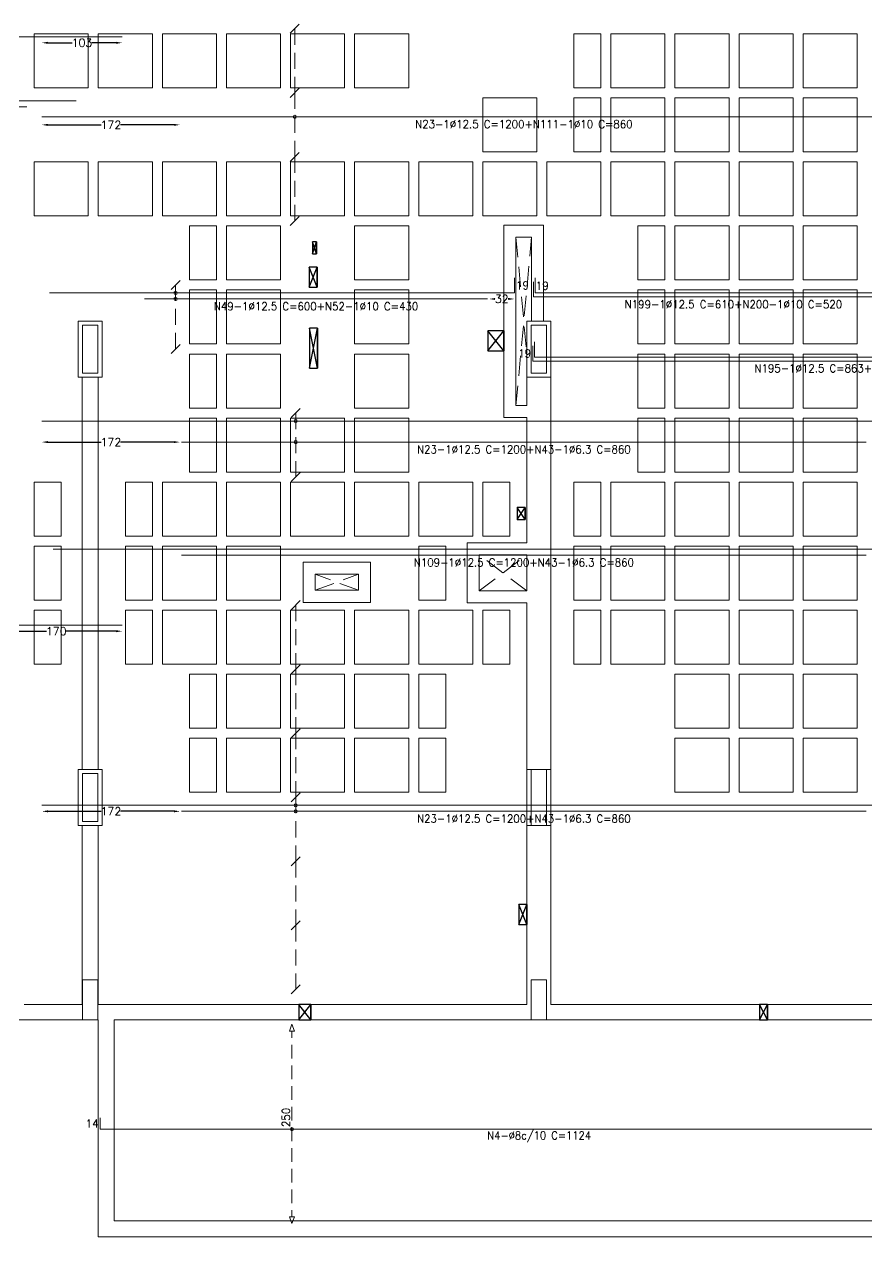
# Model space of a CAD drawing. Header units: millimetres. Extents: x -32 to 332, y -138 to 116.
# Drawn here: x 71.39 to 92.42, y 38.46 to 68.75 of the extents above; entities that cross this region are included whole.
import ezdxf
from ezdxf.enums import TextEntityAlignment as Align

# ---------------------------------------------------------------- set-up
doc = ezdxf.new("R2010")
doc.units = ezdxf.units.MM
doc.linetypes.add('TRAZO_HUECO', pattern=[0.75, 0.5, -0.25])
doc.layers.add('A-COT-01', color=9, linetype='Continuous')
doc.layers.add('FURAÇÃO', color=8, linetype='Continuous')
for name, color, linetype, lineweight in [('ARR_L_I_IG_DIST', 8, 'Continuous', 0), ('ARR_L_I_IG_LINHA', 2, 'Continuous', 0), ('ARR_L_I_IG_MARCA', 2, 'Continuous', 9), ('ARR_L_I_POSICAO', 4, 'Continuous', 9), ('ARR_LONG_INF', 6, 'Continuous', 15), ('ARR_LONG_INF_TXT', 1, 'Continuous', 9), ('LJ_NERV_RETI', 8, 'Continuous', 9), ('LJ_SIMB_ABER', 8, 'Continuous', 0), ('PILAR_CONCRETO', 8, 'Continuous', 0), ('PILAR_CONCRETO_APOIADO', 8, 'Continuous', 0), ('VIG_FACES', 8, 'Continuous', 0)]:
    doc.layers.add(name, color=color, linetype=linetype, lineweight=lineweight)
doc.styles.add('CYPETXT_0.3_romans', font='romans.shx', dxfattribs={"height": 0.2})
doc.styles.add('CYPETXT_romans', font='romans.shx', dxfattribs={"height": 0.2})
doc.dimstyles.new('cype_arrow', dxfattribs={"dimtxt": 0.18, "dimasz": 0.15, "dimexe": 0.075, "dimexo": 0.075, "dimgap": 0, "dimtad": 0, "dimdec": 4, "dimzin": 0, "dimdsep": 46, "dimtxsty": 'CYPETXT_0.3_romans', "dimcen": 0.09, "dimadec": 0, "dimazin": 0, "dimtfac": 1, "dimtdec": 4, "dimtofl": 0, "dimtmove": 2, "dimatfit": 3, "dimfxl": 1, "dimtolj": 1, "dimtzin": 0, "dimarcsym": 0})

# ---------------------------------------------------------------- blocks, each defined once
blk = doc.blocks.new('Forma 2PvtoTipo')
at = {"layer": 'FURAÇÃO', "color": 8}
for points in [[(484.752, 64.098), (484.852, 64.098), (484.852, 64.398), (484.752, 64.398), (484.752, 64.098), (484.852, 64.398), (484.852, 64.098), (484.752, 64.398)], [(484.666, 63.26), (484.866, 63.26), (484.866, 63.76), (484.666, 63.76), (484.666, 63.26), (484.866, 63.76), (484.866, 63.26), (484.666, 63.76)], [(484.676, 61.237), (484.876, 61.237), (484.876, 62.237), (484.676, 62.237), (484.676, 61.237), (484.876, 62.237), (484.876, 61.237), (484.676, 62.237)], [(489.133, 61.673), (489.533, 61.673), (489.533, 62.173), (489.133, 62.173), (489.133, 61.673), (489.533, 62.173), (489.533, 61.673), (489.133, 62.173)], [(489.863, 57.461), (490.063, 57.461), (490.063, 57.761), (489.863, 57.761), (489.863, 57.461), (490.063, 57.761), (490.063, 57.461), (489.863, 57.761)], [(489.903, 47.338), (490.103, 47.338), (490.103, 47.838), (489.903, 47.838), (489.903, 47.338), (490.103, 47.838), (490.103, 47.338), (489.903, 47.838)], [(484.407, 44.96), (484.707, 44.96), (484.707, 45.34), (484.407, 45.34), (484.407, 44.96), (484.707, 45.34), (484.707, 44.96), (484.407, 45.34)], [(484.407, 44.96), (484.707, 44.96), (484.707, 45.339), (484.407, 45.34), (484.407, 44.96), (484.707, 45.339), (484.707, 44.96), (484.407, 45.34)], [(495.914, 44.96), (496.114, 44.96), (496.114, 45.339), (495.914, 45.34), (495.914, 44.96), (496.114, 45.339), (496.114, 44.96), (495.914, 45.34)]]:
    blk.add_lwpolyline(points, dxfattribs=at)
at = {"layer": 'LJ_NERV_RETI', "color": 8}
for points in [[(479.154, 68.243), (479.154, 69.593), (477.804, 69.593), (477.804, 68.243)], [(480.754, 68.243), (480.754, 69.593), (479.404, 69.593), (479.404, 68.243)], [(482.354, 68.243), (482.354, 69.593), (481.004, 69.593), (481.004, 68.243)], [(483.954, 68.243), (483.954, 69.593), (482.604, 69.593), (482.604, 68.243)], [(485.554, 68.243), (485.554, 69.593), (484.204, 69.593), (484.204, 68.243)], [(487.154, 68.243), (487.154, 69.593), (485.804, 69.593), (485.804, 68.243)], [(491.954, 68.243), (491.954, 69.593), (491.279, 69.593), (491.279, 68.243)], [(493.554, 68.243), (493.554, 69.593), (492.204, 69.593), (492.204, 68.243)], [(495.154, 68.243), (495.154, 69.593), (493.804, 69.593), (493.804, 68.243)], [(496.754, 68.243), (496.754, 69.593), (495.404, 69.593), (495.404, 68.243)], [(498.354, 68.243), (498.354, 69.593), (497.004, 69.593), (497.004, 68.243)], [(490.354, 66.643), (490.354, 67.993), (489.004, 67.993), (489.004, 66.643)], [(491.954, 66.643), (491.954, 67.993), (491.279, 67.993), (491.279, 66.643)], [(493.554, 66.643), (493.554, 67.993), (492.204, 67.993), (492.204, 66.643)], [(495.154, 66.643), (495.154, 67.993), (493.804, 67.993), (493.804, 66.643)], [(496.754, 66.643), (496.754, 67.993), (495.404, 67.993), (495.404, 66.643)], [(498.354, 66.643), (498.354, 67.993), (497.004, 67.993), (497.004, 66.643)], [(479.154, 65.043), (479.154, 66.393), (477.804, 66.393), (477.804, 65.043)], [(480.754, 65.043), (480.754, 66.393), (479.404, 66.393), (479.404, 65.043)], [(482.354, 65.043), (482.354, 66.393), (481.004, 66.393), (481.004, 65.043)], [(483.954, 65.043), (483.954, 66.393), (482.604, 66.393), (482.604, 65.043)], [(485.554, 65.043), (485.554, 66.393), (484.204, 66.393), (484.204, 65.043)], [(487.154, 65.043), (487.154, 66.393), (485.804, 66.393), (485.804, 65.043)], [(488.754, 65.043), (488.754, 66.393), (487.404, 66.393), (487.404, 65.043)], [(490.354, 65.043), (490.354, 66.393), (489.004, 66.393), (489.004, 65.043)], [(491.954, 65.043), (491.954, 66.393), (490.604, 66.393), (490.604, 65.043)], [(493.554, 65.043), (493.554, 66.393), (492.204, 66.393), (492.204, 65.043)], [(495.154, 65.043), (495.154, 66.393), (493.804, 66.393), (493.804, 65.043)], [(496.754, 65.043), (496.754, 66.393), (495.404, 66.393), (495.404, 65.043)], [(498.354, 65.043), (498.354, 66.393), (497.004, 66.393), (497.004, 65.043)], [(482.354, 63.443), (482.354, 64.793), (481.679, 64.793), (481.679, 63.443)], [(483.954, 63.443), (483.954, 64.793), (482.604, 64.793), (482.604, 63.443)], [(487.154, 63.443), (487.154, 64.793), (485.804, 64.793), (485.804, 63.443)], [(493.554, 63.443), (493.554, 64.793), (492.879, 64.793), (492.879, 63.443)], [(495.154, 63.443), (495.154, 64.793), (493.804, 64.793), (493.804, 63.443)], [(496.754, 63.443), (496.754, 64.793), (495.404, 64.793), (495.404, 63.443)], [(498.354, 63.443), (498.354, 64.793), (497.004, 64.793), (497.004, 63.443)], [(482.354, 61.843), (482.354, 63.193), (481.679, 63.193), (481.679, 61.843)], [(483.954, 61.843), (483.954, 63.193), (482.604, 63.193), (482.604, 61.843)], [(487.154, 61.843), (487.154, 63.193), (485.804, 63.193), (485.804, 61.843)], [(493.554, 61.843), (493.554, 63.193), (492.879, 63.193), (492.879, 61.843)], [(495.154, 61.843), (495.154, 63.193), (493.804, 63.193), (493.804, 61.843)], [(496.754, 61.843), (496.754, 63.193), (495.404, 63.193), (495.404, 61.843)], [(498.354, 61.843), (498.354, 63.193), (497.004, 63.193), (497.004, 61.843)], [(482.354, 60.243), (482.354, 61.593), (481.679, 61.593), (481.679, 60.243)], [(483.954, 60.243), (483.954, 61.593), (482.604, 61.593), (482.604, 60.243)], [(487.154, 60.243), (487.154, 61.593), (485.804, 61.593), (485.804, 60.243)], [(493.554, 60.243), (493.554, 61.593), (492.879, 61.593), (492.879, 60.243)], [(495.154, 60.243), (495.154, 61.593), (493.804, 61.593), (493.804, 60.243)], [(496.754, 60.243), (496.754, 61.593), (495.404, 61.593), (495.404, 60.243)], [(498.354, 60.243), (498.354, 61.593), (497.004, 61.593), (497.004, 60.243)], [(482.354, 58.643), (482.354, 59.993), (481.679, 59.993), (481.679, 58.643)], [(483.954, 58.643), (483.954, 59.993), (482.604, 59.993), (482.604, 58.643)], [(485.554, 58.643), (485.554, 59.993), (484.204, 59.993), (484.204, 58.643)], [(487.154, 58.643), (487.154, 59.993), (485.804, 59.993), (485.804, 58.643)], [(493.554, 58.643), (493.554, 59.993), (492.879, 59.993), (492.879, 58.643)], [(495.154, 58.643), (495.154, 59.993), (493.804, 59.993), (493.804, 58.643)], [(496.754, 58.643), (496.754, 59.993), (495.404, 59.993), (495.404, 58.643)], [(498.354, 58.643), (498.354, 59.993), (497.004, 59.993), (497.004, 58.643)], [(478.479, 57.043), (478.479, 58.393), (477.804, 58.393), (477.804, 57.043)], [(480.754, 57.043), (480.754, 58.393), (480.079, 58.393), (480.079, 57.043)], [(482.354, 57.043), (482.354, 58.393), (481.004, 58.393), (481.004, 57.043)], [(483.954, 57.043), (483.954, 58.393), (482.604, 58.393), (482.604, 57.043)], [(485.554, 57.043), (485.554, 58.393), (484.204, 58.393), (484.204, 57.043)], [(487.154, 57.043), (487.154, 58.393), (485.804, 58.393), (485.804, 57.043)], [(488.754, 57.043), (488.754, 58.393), (487.404, 58.393), (487.404, 57.043)], [(489.679, 57.043), (489.679, 58.393), (489.004, 58.393), (489.004, 57.043)], [(491.954, 57.043), (491.954, 58.393), (491.279, 58.393), (491.279, 57.043)], [(493.554, 57.043), (493.554, 58.393), (492.204, 58.393), (492.204, 57.043)], [(495.154, 57.043), (495.154, 58.393), (493.804, 58.393), (493.804, 57.043)], [(496.754, 57.043), (496.754, 58.393), (495.404, 58.393), (495.404, 57.043)], [(498.354, 57.043), (498.354, 58.393), (497.004, 58.393), (497.004, 57.043)], [(478.479, 55.443), (478.479, 56.793), (477.804, 56.793), (477.804, 55.443)], [(480.754, 55.443), (480.754, 56.793), (480.079, 56.793), (480.079, 55.443)], [(482.354, 55.443), (482.354, 56.793), (481.004, 56.793), (481.004, 55.443)], [(483.954, 55.443), (483.954, 56.793), (482.604, 56.793), (482.604, 55.443)], [(488.079, 55.443), (488.079, 56.793), (487.404, 56.793), (487.404, 55.443)], [(491.954, 55.443), (491.954, 56.793), (491.279, 56.793), (491.279, 55.443)], [(493.554, 55.443), (493.554, 56.793), (492.204, 56.793), (492.204, 55.443)], [(495.154, 55.443), (495.154, 56.793), (493.804, 56.793), (493.804, 55.443)], [(496.754, 55.443), (496.754, 56.793), (495.404, 56.793), (495.404, 55.443)], [(498.354, 55.443), (498.354, 56.793), (497.004, 56.793), (497.004, 55.443)], [(478.479, 53.843), (478.479, 55.193), (477.804, 55.193), (477.804, 53.843)], [(480.754, 53.843), (480.754, 55.193), (480.079, 55.193), (480.079, 53.843)], [(482.354, 53.843), (482.354, 55.193), (481.004, 55.193), (481.004, 53.843)], [(483.954, 53.843), (483.954, 55.193), (482.604, 55.193), (482.604, 53.843)], [(485.554, 53.843), (485.554, 55.193), (484.204, 55.193), (484.204, 53.843)], [(487.154, 53.843), (487.154, 55.193), (485.804, 55.193), (485.804, 53.843)], [(488.754, 53.843), (488.754, 55.193), (487.404, 55.193), (487.404, 53.843)], [(489.679, 53.843), (489.679, 55.193), (489.004, 55.193), (489.004, 53.843)], [(491.954, 53.843), (491.954, 55.193), (491.279, 55.193), (491.279, 53.843)], [(493.554, 53.843), (493.554, 55.193), (492.204, 55.193), (492.204, 53.843)], [(495.154, 53.843), (495.154, 55.193), (493.804, 55.193), (493.804, 53.843)], [(496.754, 53.843), (496.754, 55.193), (495.404, 55.193), (495.404, 53.843)], [(498.354, 53.843), (498.354, 55.193), (497.004, 55.193), (497.004, 53.843)], [(482.354, 52.243), (482.354, 53.593), (481.679, 53.593), (481.679, 52.243)], [(483.954, 52.243), (483.954, 53.593), (482.604, 53.593), (482.604, 52.243)], [(485.554, 52.243), (485.554, 53.593), (484.204, 53.593), (484.204, 52.243)], [(487.154, 52.243), (487.154, 53.593), (485.804, 53.593), (485.804, 52.243)], [(488.079, 52.243), (488.079, 53.593), (487.404, 53.593), (487.404, 52.243)], [(495.154, 52.243), (495.154, 53.593), (493.804, 53.593), (493.804, 52.243)], [(496.754, 52.243), (496.754, 53.593), (495.404, 53.593), (495.404, 52.243)], [(498.354, 52.243), (498.354, 53.593), (497.004, 53.593), (497.004, 52.243)], [(482.354, 50.643), (482.354, 51.993), (481.679, 51.993), (481.679, 50.643)], [(483.954, 50.643), (483.954, 51.993), (482.604, 51.993), (482.604, 50.643)], [(485.554, 50.643), (485.554, 51.993), (484.204, 51.993), (484.204, 50.643)], [(487.154, 50.643), (487.154, 51.993), (485.804, 51.993), (485.804, 50.643)], [(488.079, 50.643), (488.079, 51.993), (487.404, 51.993), (487.404, 50.643)], [(495.154, 50.643), (495.154, 51.993), (493.804, 51.993), (493.804, 50.643)], [(496.754, 50.643), (496.754, 51.993), (495.404, 51.993), (495.404, 50.643)], [(498.354, 50.643), (498.354, 51.993), (497.004, 51.993), (497.004, 50.643)]]:
    blk.add_lwpolyline(points, close=True, dxfattribs=at)
at = {"layer": 'LJ_SIMB_ABER', "color": 8, "linetype": 'TRAZO_HUECO'}
for p, q in [((489.833, 60.304), (490.223, 64.514)), ((489.833, 64.514), (490.103, 61.598)), ((490.103, 55.674), (488.918, 56.574)), ((488.918, 55.674), (490.103, 56.574)), ((485.903, 55.689), (484.818, 56.089)), ((484.818, 55.689), (485.903, 56.089))]:
    blk.add_line(p, q, dxfattribs=at)
at = {"layer": 'PILAR_CONCRETO', "color": 8}
for points in [[(478.903, 61.011), (479.503, 61.011), (479.503, 62.411), (478.903, 62.411), (478.903, 61.011)], [(490.103, 61.011), (490.703, 61.011), (490.703, 62.411), (490.103, 62.411), (490.103, 61.011)], [(479.013, 61.111), (479.393, 61.111), (479.393, 62.311), (479.013, 62.311), (479.013, 61.111)], [(490.213, 61.111), (490.593, 61.111), (490.593, 62.311), (490.213, 62.311), (490.213, 61.111)], [(478.903, 49.81), (479.503, 49.81), (479.503, 51.21), (478.903, 51.21), (478.903, 49.81)], [(490.103, 49.81), (490.703, 49.81), (490.703, 51.21), (490.103, 51.21), (490.103, 49.81)], [(490.213, 49.81), (490.593, 49.81), (490.593, 51.21), (490.213, 51.21), (490.213, 49.81)], [(479.013, 49.91), (479.393, 49.91), (479.393, 51.11), (479.013, 51.11), (479.013, 49.91)], [(479.013, 44.96), (479.393, 44.96), (479.393, 45.96), (479.013, 45.96), (479.013, 44.96)], [(490.213, 44.96), (490.593, 44.96), (490.593, 45.96), (490.213, 45.96), (490.213, 44.96)]]:
    blk.add_lwpolyline(points, close=True, dxfattribs=at)
at = {"layer": 'PILAR_CONCRETO_APOIADO', "color": 8}
for points in [[(479.013, 44.96), (479.393, 44.96), (479.393, 45.96), (479.013, 45.96), (479.013, 44.96)], [(490.213, 44.96), (490.593, 44.96), (490.593, 45.96), (490.213, 45.96), (490.213, 44.96)]]:
    blk.add_lwpolyline(points, close=True, dxfattribs=at)
at = {"layer": 'VIG_FACES', "color": 8}
for p, q in [((489.533, 64.814), (489.533, 60.004)), ((489.533, 64.814), (490.523, 64.814)), ((490.523, 64.814), (490.523, 62.411)), ((489.833, 64.514), (489.833, 60.304)), ((489.833, 64.514), (490.223, 64.514)), ((490.223, 64.514), (490.223, 62.411)), ((479.003, 58.394), (479.003, 61.011)), ((479.403, 58.394), (479.403, 61.011)), ((490.103, 60.304), (490.103, 61.011)), ((490.703, 58.394), (490.703, 61.011)), ((489.833, 60.304), (490.103, 60.304)), ((489.533, 60.004), (490.103, 60.004)), ((490.103, 58.394), (490.103, 60.004)), ((479.003, 53.844), (479.003, 58.392)), ((479.403, 53.844), (479.403, 58.392)), ((490.103, 56.874), (490.103, 58.392)), ((490.703, 53.844), (490.703, 58.392)), ((488.618, 56.874), (490.103, 56.874)), ((488.618, 55.374), (488.618, 56.874)), ((484.518, 56.389), (486.203, 56.389)), ((484.518, 55.389), (484.518, 56.389)), ((486.203, 56.389), (486.203, 55.389)), ((488.918, 56.574), (490.103, 56.574)), ((488.918, 55.674), (488.918, 56.574)), ((490.103, 55.674), (490.103, 56.574)), ((484.818, 56.089), (485.903, 56.089)), ((484.818, 55.689), (484.818, 56.089)), ((485.903, 56.089), (485.903, 55.689)), ((485.903, 55.689), (484.818, 55.689)), ((490.103, 55.674), (488.918, 55.674)), ((486.203, 55.389), (484.518, 55.389)), ((490.103, 55.374), (488.618, 55.374)), ((490.103, 53.844), (490.103, 55.374)), ((479.003, 51.21), (479.003, 53.842)), ((479.403, 51.21), (479.403, 53.842)), ((490.103, 51.21), (490.103, 53.842)), ((490.703, 51.21), (490.703, 53.842)), ((479.003, 49.81), (479.003, 45.34)), ((479.403, 49.81), (479.403, 45.34)), ((490.103, 49.81), (490.103, 45.34)), ((490.703, 49.81), (490.703, 45.34)), ((477.555, 45.34), (479.003, 45.34)), ((479.403, 45.34), (482.603, 45.34)), ((482.605, 45.34), (488.753, 45.34)), ((488.755, 45.34), (490.103, 45.34)), ((490.703, 45.34), (493.803, 45.34)), ((493.805, 45.34), (499.278, 45.34)), ((473.405, 44.96), (479.013, 44.96)), ((479.393, 44.96), (479.403, 44.96)), ((479.403, 39.54), (479.403, 44.96)), ((479.803, 44.96), (490.213, 44.96)), ((479.803, 39.94), (479.803, 44.96)), ((490.593, 44.96), (501.003, 44.96)), ((501.003, 39.94), (479.803, 39.94)), ((501.403, 39.54), (479.403, 39.54))]:
    blk.add_line(p, q, dxfattribs=at)
blk = doc.blocks.new('*D199')
at = {"layer": 'ARR_L_I_POSICAO', "color": 0, "lineweight": -2, "transparency": 16777216}
for p, q in [((70.69, 53.589), (71.943, 53.589)), ((73.681, 53.589), (72.428, 53.589))]:
    blk.add_line(p, q, dxfattribs=at)
at = {"layer": 'ARR_L_I_POSICAO', "color": 0, "transparency": 16777216}
for points in [[(70.69, 53.614), (70.69, 53.564), (70.54, 53.589)], [(73.681, 53.614), (73.681, 53.564), (73.831, 53.589)]]:
    blk.add_solid(points, dxfattribs=at)
at = {"layer": 'DEFPOINTS', "color": 0, "transparency": 16777216}
for p in [(70.54, 53.589), (73.831, 53.589), (73.831, 53.589)]:
    blk.add_point(p, dxfattribs=at)
at = {"layer": 'ARR_L_I_POSICAO', "color": 0, "transparency": 16777216, "insert": (72.185, 53.589), "char_height": 0.2, "attachment_point": 5, "style": 'CYPETXT_0.3_romans'}
blk.add_mtext('\\A1;170', dxfattribs=at)
blk = doc.blocks.new('*D201')
at = {"layer": 'ARR_L_I_POSICAO', "color": 0, "lineweight": -2, "transparency": 16777216}
for p, q in [((71.977, 49.089), (73.307, 49.089)), ((75.123, 49.089), (73.793, 49.089))]:
    blk.add_line(p, q, dxfattribs=at)
at = {"layer": 'ARR_L_I_POSICAO', "color": 0, "transparency": 16777216}
for points in [[(71.977, 49.114), (71.977, 49.064), (71.827, 49.089)], [(75.123, 49.114), (75.123, 49.064), (75.273, 49.089)]]:
    blk.add_solid(points, dxfattribs=at)
at = {"layer": 'DEFPOINTS', "color": 0, "transparency": 16777216}
for p in [(71.827, 49.089), (75.273, 49.089), (75.273, 49.089)]:
    blk.add_point(p, dxfattribs=at)
at = {"layer": 'ARR_L_I_POSICAO', "color": 0, "transparency": 16777216, "insert": (73.55, 49.089), "char_height": 0.2, "attachment_point": 5, "style": 'CYPETXT_0.3_romans'}
blk.add_mtext('\\A1;172', dxfattribs=at)
blk = doc.blocks.new('*D220')
at = {"layer": 'ARR_L_I_POSICAO', "color": 0, "lineweight": -2, "transparency": 16777216}
for p, q in [((71.977, 58.314), (73.307, 58.314)), ((75.123, 58.314), (73.793, 58.314))]:
    blk.add_line(p, q, dxfattribs=at)
at = {"layer": 'ARR_L_I_POSICAO', "color": 0, "transparency": 16777216}
for points in [[(71.977, 58.339), (71.977, 58.289), (71.827, 58.314)], [(75.123, 58.339), (75.123, 58.289), (75.273, 58.314)]]:
    blk.add_solid(points, dxfattribs=at)
at = {"layer": 'DEFPOINTS', "color": 0, "transparency": 16777216}
for p in [(71.827, 58.314), (75.273, 58.314), (75.273, 58.314)]:
    blk.add_point(p, dxfattribs=at)
at = {"layer": 'ARR_L_I_POSICAO', "color": 0, "transparency": 16777216, "insert": (73.55, 58.314), "char_height": 0.2, "attachment_point": 5, "style": 'CYPETXT_0.3_romans'}
blk.add_mtext('\\A1;172', dxfattribs=at)
blk = doc.blocks.new('*D224')
at = {"layer": 'ARR_L_I_POSICAO', "color": 0, "lineweight": -2, "transparency": 16777216}
for p, q in [((83.145, 61.889), (83.148, 61.889)), ((83.475, 61.889), (83.472, 61.889))]:
    blk.add_line(p, q, dxfattribs=at)
at = {"layer": 'ARR_L_I_POSICAO', "color": 0, "transparency": 16777216}
for points in [[(83.145, 61.914), (83.145, 61.864), (82.995, 61.889)], [(83.475, 61.914), (83.475, 61.864), (83.625, 61.889)]]:
    blk.add_solid(points, dxfattribs=at)
at = {"layer": 'DEFPOINTS', "color": 0, "transparency": 16777216}
for p in [(82.995, 61.889), (83.625, 61.889), (83.625, 61.889)]:
    blk.add_point(p, dxfattribs=at)
at = {"layer": 'ARR_L_I_POSICAO', "color": 0, "transparency": 16777216, "insert": (83.31, 61.889), "char_height": 0.2, "attachment_point": 5, "style": 'CYPETXT_0.3_romans'}
blk.add_mtext('\\A1;32', dxfattribs=at)
blk = doc.blocks.new('*D59')
at = {"layer": 'ARR_L_I_POSICAO', "color": 0, "lineweight": -2, "transparency": 16777216}
for p, q in [((71.977, 66.239), (73.307, 66.239)), ((75.123, 66.239), (73.793, 66.239))]:
    blk.add_line(p, q, dxfattribs=at)
at = {"layer": 'ARR_L_I_POSICAO', "color": 0, "transparency": 16777216}
for points in [[(71.977, 66.264), (71.977, 66.214), (71.827, 66.239)], [(75.123, 66.264), (75.123, 66.214), (75.273, 66.239)]]:
    blk.add_solid(points, dxfattribs=at)
at = {"layer": 'DEFPOINTS', "color": 0, "transparency": 16777216}
for p in [(71.827, 66.239), (75.273, 66.239), (75.273, 66.239)]:
    blk.add_point(p, dxfattribs=at)
at = {"layer": 'ARR_L_I_POSICAO', "color": 0, "transparency": 16777216, "insert": (73.55, 66.239), "char_height": 0.2, "attachment_point": 5, "style": 'CYPETXT_0.3_romans'}
blk.add_mtext('\\A1;172', dxfattribs=at)
blk = doc.blocks.new('*D134')
at = {"layer": 'ARR_L_I_POSICAO', "color": 0, "lineweight": -2, "transparency": 16777216}
for p, q in [((71.977, 68.289), (72.586, 68.289)), ((73.681, 68.289), (73.072, 68.289))]:
    blk.add_line(p, q, dxfattribs=at)
at = {"layer": 'ARR_L_I_POSICAO', "color": 0, "transparency": 16777216}
for points in [[(71.977, 68.314), (71.977, 68.264), (71.827, 68.289)], [(73.681, 68.314), (73.681, 68.264), (73.831, 68.289)]]:
    blk.add_solid(points, dxfattribs=at)
at = {"layer": 'DEFPOINTS', "color": 0, "transparency": 16777216}
for p in [(71.827, 68.289), (73.831, 68.289), (73.831, 68.289)]:
    blk.add_point(p, dxfattribs=at)
at = {"layer": 'ARR_L_I_POSICAO', "color": 0, "transparency": 16777216, "insert": (72.829, 68.289), "char_height": 0.2, "attachment_point": 5, "style": 'CYPETXT_0.3_romans'}
blk.add_mtext('\\A1;103', dxfattribs=at)

msp = doc.modelspace()

# ---------------------------------------------------------------- linework, layer by layer
at = {"layer": 'ARR_L_I_IG_LINHA'}
for p, q in [((78.14026, 68.23912), (78.14026, 68.63912)), ((78.14026, 67.63912), (78.14026, 68.03912)), ((78.14026, 66.63912), (78.14026, 67.43912)), ((78.14026, 66.03912), (78.14026, 66.43912)), ((78.14026, 65.03912), (78.14026, 65.83912)), ((78.14026, 64.43912), (78.14026, 64.83912)), ((78.14026, 63.83912), (78.14026, 64.23912)), ((75.16491, 61.83911), (75.16491, 62.23911)), ((75.16491, 61.23912), (75.16491, 61.63912)), ((75.16491, 60.63912), (75.16491, 61.03912)), ((78.16426, 58.63911), (78.16426, 59.03912)), ((78.16426, 58.03911), (78.16426, 58.43911)), ((78.16426, 57.43911), (78.16426, 57.83911)), ((78.16426, 53.83911), (78.16426, 54.23911)), ((78.16426, 53.23911), (78.16426, 53.63911)), ((78.16426, 52.23911), (78.16426, 53.03911)), ((78.16426, 51.63911), (78.16426, 52.03911)), ((78.16426, 50.63912), (78.16426, 51.43911)), ((78.16426, 50.03912), (78.16426, 50.43912)), ((78.16426, 49.03912), (78.16426, 49.83912)), ((78.16426, 48.43912), (78.16426, 48.83912)), ((78.16426, 47.43912), (78.16426, 48.23912)), ((78.16426, 46.83912), (78.16426, 47.23912)), ((78.16426, 45.83912), (78.16426, 46.63912)), ((78.16426, 45.23912), (78.16426, 45.63912)), ((78.16426, 44.63912), (78.16426, 45.03912))]:
    msp.add_line(p, q, dxfattribs=at)
for points in [[(78.07209, 43.60031), (78.00959, 43.60031), (78.07209, 43.76781), (78.13459, 43.60031), (78.07209, 43.60031)], [(78.07209, 38.95531), (78.13459, 38.95531), (78.07209, 38.78781), (78.00959, 38.95531), (78.07209, 38.95531)]]:
    msp.add_lwpolyline(points, close=True, dxfattribs=at)
for points in [[(78.07209, 43.42827), (78.07209, 43.60031)], [(78.07209, 42.91216), (78.07209, 43.25623)], [(78.07209, 42.39605), (78.07209, 42.74012)], [(78.07209, 41.87994), (78.07209, 42.22401)], [(78.07209, 41.36383), (78.07209, 41.7079)], [(78.07209, 40.84772), (78.07209, 41.19179)], [(78.07209, 40.3316), (78.07209, 40.67568)], [(78.07209, 39.81549), (78.07209, 40.15957)], [(78.07209, 39.29938), (78.07209, 39.64346)], [(78.07209, 38.95531), (78.07209, 39.12735)]]:
    msp.add_lwpolyline(points, dxfattribs=at)
for centre in [(78.14026, 66.43912), (78.14026, 66.43912), (75.16491, 62.03911), (75.16491, 61.88911), (78.16426, 58.83912), (78.16426, 58.31412), (78.16426, 49.23911), (78.16426, 49.08911), (78.07209, 41.14781)]:
    msp.add_circle(centre, 0.04, dxfattribs=at)
at = {"layer": 'ARR_L_I_IG_MARCA'}
for p, q in [((78.2534, 68.75226), (78.02712, 68.52598)), ((78.2534, 67.15225), (78.02712, 66.92598)), ((78.2534, 65.55225), (78.02712, 65.32597)), ((78.2534, 63.95226), (78.02712, 63.72598)), ((75.27805, 62.35225), (75.05177, 62.12598)), ((75.27805, 60.75226), (75.05177, 60.52598)), ((78.2774, 59.15225), (78.05112, 58.92598)), ((78.2774, 57.55225), (78.05112, 57.32597)), ((78.2774, 54.35225), (78.05112, 54.12598)), ((78.2774, 52.75226), (78.05112, 52.52598)), ((78.2774, 51.15225), (78.05112, 50.92598)), ((78.2774, 49.55225), (78.05112, 49.32597)), ((78.2774, 47.95226), (78.05112, 47.72598)), ((78.2774, 46.35225), (78.05112, 46.12598)), ((78.2774, 44.75226), (78.05112, 44.52598))]:
    msp.add_line(p, q, dxfattribs=at)
at = {"layer": 'ARR_LONG_INF'}
for points in [[(49.95109, 68.43912), (73.83108, 68.43912)], [(62.44508, 67.21912), (62.44508, 66.83912), (72.68509, 66.83912)], [(64.01062, 66.68912), (71.45061, 66.68912)], [(71.82709, 66.43912), (95.82709, 66.43912)], [(75.31276, 66.43912), (92.41275, 66.43912)], [(72.01709, 62.03911), (83.62509, 62.03911), (83.62509, 62.41911)], [(84.14508, 62.41911), (84.14508, 62.03911), (95.84509, 62.03911)], [(84.10508, 62.31911), (84.10508, 61.93911), (94.08508, 61.93911)], [(74.39009, 61.88911), (82.95538, 61.88911)], [(84.08508, 60.71912), (84.08508, 60.33912), (100.58508, 60.33912), (100.58508, 60.71912)], [(84.12508, 60.81912), (84.12508, 60.43912), (100.54508, 60.43912), (100.54508, 60.81912)], [(71.82709, 58.83912), (95.82709, 58.83912)], [(75.31276, 58.31412), (92.41275, 58.31412)], [(72.11108, 55.63912), (95.58508, 55.63912), (95.58508, 56.01912)], [(75.31276, 55.48912), (92.41275, 55.48912)], [(49.95109, 53.73911), (73.83108, 53.73911)], [(71.82709, 49.23911), (95.82709, 49.23911)], [(75.31276, 49.08911), (92.41275, 49.08911)], [(73.28509, 41.42781), (73.28509, 41.14781), (95.20509, 41.14781), (95.20509, 41.42781)]]:
    msp.add_lwpolyline(points, dxfattribs=at)

# ---------------------------------------------------------------- block references
at = {"layer": 'A-COT-01', "color": 1}
msp.add_blockref('Forma 2PvtoTipo', (-406.16805, -1.07881), dxfattribs=at)

# ---------------------------------------------------------------- texts
at = {"layer": 'ARR_L_I_IG_DIST', "style": 'CYPETXT_romans', "width": 0.895263}
msp.add_text('250', height=0.2, rotation=90, dxfattribs=at).set_placement((78.02209, 41.19781), (78.02209, 41.68381), align=Align.FIT)
at = {"layer": 'ARR_LONG_INF_TXT', "style": 'CYPETXT_romans'}
for s, width, p, p2 in [('N23-1%%c12.5 C=1200+N111-1%%c10 C=860', 0.834773, (81.14776, 66.15578), (86.57776, 66.15578)), ('19', 0.945, (83.66509, 62.12911), (83.98909, 62.12911)), ('19', 0.945, (84.15858, 62.12065), (84.48258, 62.12065)), ('N49-1%%c12.5 C=600+N52-1%%c10 C=430', 0.833795, (76.11973, 61.60578), (81.22573, 61.60578)), ('N199-1%%c12.5 C=610+N200-1%%c10 C=520', 0.834773, (86.38009, 61.65578), (91.81009, 61.65578)), ('19', 0.945, (83.72108, 60.42912), (84.04508, 60.42912)), ('N195-1%%c12.5 C=863+N196-1%%c10 C=863', 0.834773, (89.62008, 60.05579), (95.05008, 60.05579)), ('N23-1%%c12.5 C=1200+N43-1%%c6.3 C=860', 0.832199, (81.19576, 58.03078), (86.52976, 58.03078)), ('N109-1%%c12.5 C=1200+N43-1%%c6.3 C=860', 0.832727, (81.11476, 55.20579), (86.61076, 55.20579)), ('N23-1%%c12.5 C=1200+N43-1%%c6.3 C=860', 0.832199, (81.19576, 48.80578), (86.52976, 48.80578)), ('14', 0.895263, (72.92109, 41.18781), (73.24509, 41.18781)), ('N4-%%c8c/10 C=1124', 0.817297, (82.94908, 40.89114), (85.54108, 40.89114))]:
    msp.add_text(s, height=0.2, dxfattribs=dict(at, width=width)).set_placement(p, p2, align=Align.FIT)

# ---------------------------------------------------------------- dimensions: what is measured, and where the dimension line sits
at = {"layer": 'ARR_L_I_POSICAO'}
for p1, p2, text, picture, middle in [((71.82709, 68.28912), (73.83108, 68.28912), '103', '*D134', (72.82908, 68.28912)), ((71.82709, 66.23938), (75.27276, 66.23938), '172', '*D59', (73.54992, 66.23938)), ((82.99538, 61.88911), (83.62509, 61.88911), '32', '*D224', (83.31024, 61.88911)), ((71.82709, 58.31412), (75.27276, 58.31412), '172', '*D220', (73.54992, 58.31412)), ((70.53988, 53.58911), (73.83108, 53.58911), '170', '*D199', (72.18548, 53.58911)), ((71.82709, 49.08911), (75.27276, 49.08911), '172', '*D201', (73.54992, 49.08911))]:
    dim = msp.add_aligned_dim(p1=p1, p2=p2, distance=0, text=text, dimstyle='cype_arrow', override={"dimexe": 0, "dimexo": 0}, dxfattribs=at)
    dim.commit()
    dim.dimension.update_dxf_attribs({"geometry": picture, "text_midpoint": middle})

doc.saveas('drawing.dxf')
